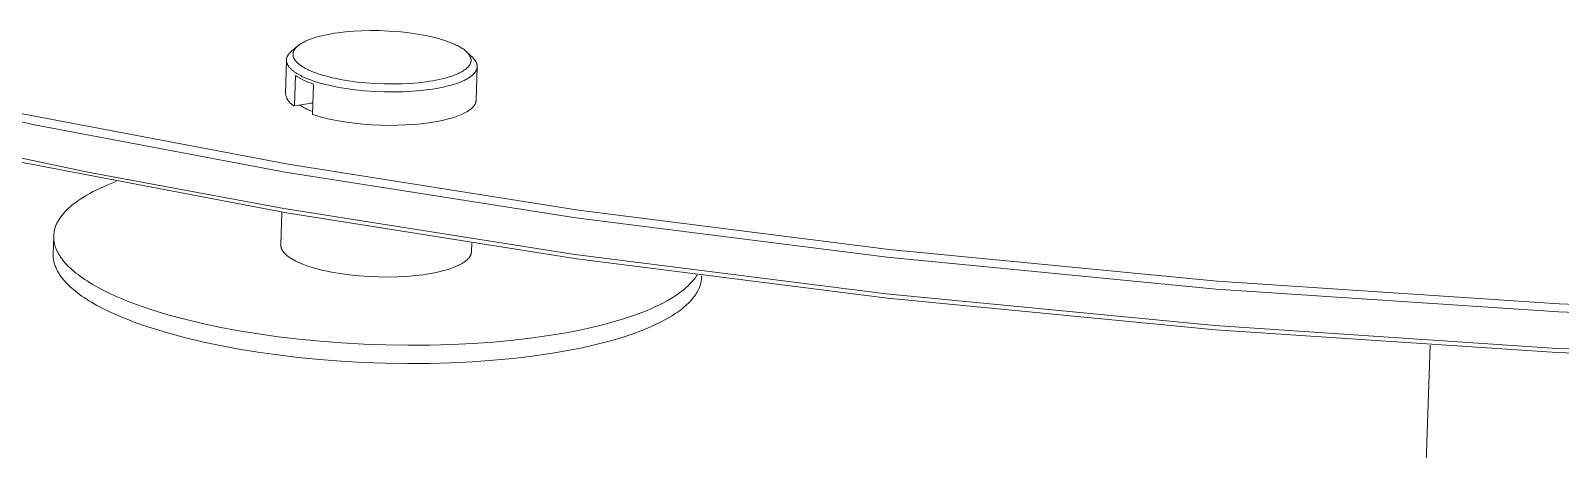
# Model space of a CAD drawing. Header units: millimetres. Extents: x 492 to 7139, y 278 to 5201.
# Drawn here: x 6085.6 to 6330.9, y 4685.2 to 4752.4 of the extents above; entities that cross this region are included whole.
import ezdxf

# ---------------------------------------------------------------- set-up
doc = ezdxf.new("R2010")
doc.units = ezdxf.units.MM
doc.layers.add('ZANO_R', color=7, linetype='Continuous', lineweight=0)

msp = doc.modelspace()

# ---------------------------------------------------------------- linework, layer by layer
at = {"layer": 'ZANO_R'}
for p, q in [((6130.88, 4751.16), (6131.33, 4751.3)), ((6131.33, 4751.3), (6131.8, 4751.43)), ((6131.8, 4751.43), (6132.28, 4751.56)), ((6132.28, 4751.56), (6132.77, 4751.67)), ((6132.77, 4751.67), (6133.28, 4751.77)), ((6133.28, 4751.77), (6133.79, 4751.87)), ((6133.79, 4751.87), (6134.32, 4751.96)), ((6134.32, 4751.96), (6134.88, 4752.04)), ((6134.88, 4752.04), (6136.06, 4752.18)), ((6136.06, 4752.18), (6137.33, 4752.29)), ((6137.33, 4752.29), (6138.68, 4752.36)), ((6138.68, 4752.36), (6140.09, 4752.39)), ((6140.09, 4752.39), (6141.53, 4752.37)), ((6141.53, 4752.37), (6143, 4752.31)), ((6143, 4752.31), (6144.46, 4752.21)), ((6144.46, 4752.21), (6145.9, 4752.06)), ((6145.9, 4752.06), (6147.29, 4751.87)), ((6147.29, 4751.87), (6147.95, 4751.77)), ((6147.95, 4751.77), (6148.6, 4751.65)), ((6148.6, 4751.65), (6149.23, 4751.52)), ((6149.23, 4751.52), (6149.83, 4751.39)), ((6149.83, 4751.39), (6150.41, 4751.25)), ((6150.41, 4751.25), (6150.96, 4751.1)), ((6127.13, 4748.81), (6127.08, 4748.74)), ((6127.2, 4748.87), (6127.13, 4748.81)), ((6127.26, 4748.94), (6127.2, 4748.87)), ((6127.33, 4749), (6127.26, 4748.94)), ((6127.41, 4749.06), (6127.33, 4749)), ((6127.41, 4749.06), (6128.32, 4749.84)), ((6127.66, 4748.78), (6127.67, 4748.81)), ((6127.66, 4748.75), (6127.66, 4748.78)), ((6127.67, 4748.81), (6127.68, 4748.83)), ((6127.68, 4748.86), (6127.69, 4748.89)), ((6127.68, 4748.83), (6127.68, 4748.86)), ((6127.69, 4748.89), (6127.7, 4748.92)), ((6127.7, 4748.94), (6127.71, 4748.97)), ((6127.7, 4748.92), (6127.7, 4748.94)), ((6127.71, 4748.97), (6127.72, 4749)), ((6127.72, 4749), (6127.73, 4749.02)), ((6127.73, 4749.02), (6127.74, 4749.05)), ((6127.74, 4749.05), (6127.75, 4749.08)), ((6127.75, 4749.08), (6127.76, 4749.11)), ((6127.76, 4749.11), (6127.78, 4749.13)), ((6127.78, 4749.13), (6127.79, 4749.16)), ((6127.79, 4749.16), (6127.8, 4749.19)), ((6127.8, 4749.19), (6127.82, 4749.21)), ((6127.82, 4749.21), (6127.83, 4749.24)), ((6127.83, 4749.24), (6127.85, 4749.27)), ((6127.85, 4749.27), (6127.88, 4749.32)), ((6127.88, 4749.32), (6127.91, 4749.37)), ((6127.91, 4749.37), (6127.95, 4749.43)), ((6127.95, 4749.43), (6127.99, 4749.48)), ((6127.99, 4749.48), (6128.03, 4749.53)), ((6128.03, 4749.53), (6128.07, 4749.58)), ((6128.07, 4749.58), (6128.12, 4749.64)), ((6128.12, 4749.64), (6128.17, 4749.69)), ((6128.17, 4749.69), (6128.22, 4749.74)), ((6128.22, 4749.74), (6128.27, 4749.79)), ((6128.27, 4749.79), (6128.32, 4749.84)), ((6128.32, 4749.84), (6128.38, 4749.89)), ((6128.38, 4749.89), (6128.44, 4749.94)), ((6128.44, 4749.94), (6128.5, 4749.99)), ((6128.5, 4749.99), (6128.56, 4750.04)), ((6128.56, 4750.04), (6128.63, 4750.09)), ((6128.63, 4750.09), (6128.7, 4750.14)), ((6128.7, 4750.14), (6128.84, 4750.23)), ((6128.84, 4750.23), (6128.99, 4750.33)), ((6128.99, 4750.33), (6129.15, 4750.42)), ((6129.15, 4750.42), (6129.31, 4750.51)), ((6129.31, 4750.51), (6129.49, 4750.6)), ((6129.49, 4750.6), (6129.67, 4750.68)), ((6129.67, 4750.68), (6129.85, 4750.77)), ((6129.85, 4750.77), (6130.05, 4750.85)), ((6130.05, 4750.85), (6130.25, 4750.93)), ((6130.25, 4750.93), (6130.45, 4751.01)), ((6130.45, 4751.01), (6130.88, 4751.16)), ((6150.96, 4751.1), (6151.48, 4750.95)), ((6151.48, 4750.95), (6151.97, 4750.8)), ((6151.97, 4750.8), (6152.43, 4750.64)), ((6152.43, 4750.64), (6152.87, 4750.48)), ((6152.87, 4750.48), (6153.27, 4750.31)), ((6153.27, 4750.31), (6153.65, 4750.15)), ((6153.65, 4750.15), (6153.82, 4750.06)), ((6153.82, 4750.06), (6154, 4749.98)), ((6154, 4749.98), (6154.17, 4749.89)), ((6154.17, 4749.89), (6154.33, 4749.8)), ((6154.33, 4749.8), (6154.49, 4749.71)), ((6154.49, 4749.71), (6154.64, 4749.62)), ((6154.64, 4749.62), (6154.79, 4749.52)), ((6154.79, 4749.52), (6154.93, 4749.43)), ((6154.93, 4749.43), (6155.07, 4749.33)), ((6155.07, 4749.33), (6155.2, 4749.23)), ((6155.2, 4749.23), (6155.32, 4749.13)), ((6155.32, 4749.13), (6155.38, 4749.08)), ((6155.38, 4749.08), (6155.43, 4749.03)), ((6155.43, 4749.03), (6155.49, 4748.98)), ((6155.49, 4748.98), (6155.54, 4748.93)), ((6155.54, 4748.93), (6156.46, 4748.04)), ((6155.54, 4748.93), (6155.59, 4748.88)), ((6155.59, 4748.88), (6155.64, 4748.83)), ((6155.64, 4748.83), (6155.69, 4748.77)), ((6126.44, 4742.31), (6126.6, 4747.62)), ((6126.61, 4747.79), (6126.6, 4747.76)), ((6126.6, 4747.76), (6126.6, 4747.73)), ((6126.6, 4747.73), (6126.6, 4747.69)), ((6126.6, 4747.69), (6126.6, 4747.66)), ((6126.6, 4747.66), (6126.6, 4747.62)), ((6126.6, 4747.62), (6126.6, 4747.59)), ((6126.6, 4747.59), (6126.6, 4747.55)), ((6126.6, 4747.55), (6126.6, 4747.52)), ((6126.6, 4747.52), (6126.6, 4747.48)), ((6126.6, 4747.48), (6126.61, 4747.45)), ((6126.62, 4747.86), (6126.61, 4747.83)), ((6126.61, 4747.83), (6126.61, 4747.79)), ((6126.61, 4747.45), (6126.61, 4747.41)), ((6126.61, 4747.41), (6126.62, 4747.38)), ((6126.63, 4747.9), (6126.62, 4747.86)), ((6126.62, 4747.38), (6126.63, 4747.35)), ((6126.64, 4747.97), (6126.63, 4747.93)), ((6126.63, 4747.93), (6126.63, 4747.9)), ((6126.63, 4747.35), (6126.63, 4747.31)), ((6126.63, 4747.31), (6126.64, 4747.28)), ((6126.65, 4748), (6126.64, 4747.97)), ((6126.64, 4747.28), (6126.65, 4747.24)), ((6126.66, 4748.04), (6126.65, 4748)), ((6126.65, 4747.24), (6126.66, 4747.21)), ((6126.67, 4748.07), (6126.66, 4748.04)), ((6126.66, 4747.21), (6126.67, 4747.17)), ((6126.68, 4748.1), (6126.67, 4748.07)), ((6126.67, 4747.17), (6126.68, 4747.14)), ((6126.7, 4748.14), (6126.68, 4748.1)), ((6126.68, 4747.14), (6126.69, 4747.11)), ((6126.69, 4747.11), (6126.71, 4747.07)), ((6126.71, 4748.17), (6126.7, 4748.14)), ((6126.72, 4748.21), (6126.71, 4748.17)), ((6126.71, 4747.07), (6126.72, 4747.04)), ((6126.74, 4748.24), (6126.72, 4748.21)), ((6126.72, 4747.04), (6126.74, 4747)), ((6126.76, 4748.27), (6126.74, 4748.24)), ((6126.74, 4747), (6126.75, 4746.97)), ((6126.75, 4746.97), (6126.77, 4746.93)), ((6126.77, 4748.31), (6126.76, 4748.27)), ((6126.79, 4748.34), (6126.77, 4748.31)), ((6126.77, 4746.93), (6126.79, 4746.9)), ((6126.81, 4748.38), (6126.79, 4748.34)), ((6126.79, 4746.9), (6126.8, 4746.87)), ((6126.8, 4746.87), (6126.82, 4746.83)), ((6126.83, 4748.41), (6126.81, 4748.38)), ((6126.82, 4746.83), (6126.84, 4746.8)), ((6126.85, 4748.44), (6126.83, 4748.41)), ((6126.84, 4746.8), (6126.86, 4746.76)), ((6126.87, 4748.48), (6126.85, 4748.44)), ((6126.86, 4746.76), (6126.91, 4746.7)), ((6126.89, 4748.51), (6126.87, 4748.48)), ((6126.92, 4748.54), (6126.89, 4748.51)), ((6126.91, 4746.7), (6126.95, 4746.63)), ((6126.94, 4748.58), (6126.92, 4748.54)), ((6126.97, 4748.61), (6126.94, 4748.58)), ((6126.95, 4746.63), (6127, 4746.56)), ((6127.02, 4748.68), (6126.97, 4748.61)), ((6127, 4746.56), (6127.06, 4746.5)), ((6127.08, 4748.74), (6127.02, 4748.68)), ((6127.06, 4746.5), (6127.11, 4746.43)), ((6127.11, 4746.43), (6127.17, 4746.37)), ((6127.17, 4746.37), (6127.23, 4746.3)), ((6127.65, 4748.7), (6127.66, 4748.73)), ((6127.65, 4748.67), (6127.65, 4748.7)), ((6127.65, 4748.64), (6127.65, 4748.67)), ((6127.65, 4748.62), (6127.65, 4748.64)), ((6127.65, 4748.59), (6127.65, 4748.62)), ((6127.65, 4748.56), (6127.65, 4748.59)), ((6127.65, 4748.53), (6127.65, 4748.56)), ((6127.65, 4748.51), (6127.65, 4748.53)), ((6127.65, 4748.48), (6127.65, 4748.51)), ((6127.65, 4748.45), (6127.65, 4748.48)), ((6127.65, 4748.42), (6127.65, 4748.45)), ((6127.66, 4748.4), (6127.65, 4748.42)), ((6127.66, 4748.73), (6127.66, 4748.75)), ((6127.66, 4748.37), (6127.66, 4748.4)), ((6127.67, 4748.34), (6127.66, 4748.37)), ((6127.67, 4748.31), (6127.67, 4748.34)), ((6127.68, 4748.29), (6127.67, 4748.31)), ((6127.68, 4748.26), (6127.68, 4748.29)), ((6127.69, 4748.23), (6127.68, 4748.26)), ((6127.7, 4748.21), (6127.69, 4748.23)), ((6127.7, 4748.18), (6127.7, 4748.21)), ((6127.71, 4748.15), (6127.7, 4748.18)), ((6127.72, 4748.12), (6127.71, 4748.15)), ((6127.73, 4748.1), (6127.72, 4748.12)), ((6127.74, 4748.07), (6127.73, 4748.1)), ((6127.75, 4748.04), (6127.74, 4748.07)), ((6127.76, 4748.02), (6127.75, 4748.04)), ((6127.79, 4747.96), (6127.76, 4748.02)), ((6127.81, 4747.91), (6127.79, 4747.96)), ((6127.84, 4747.85), (6127.81, 4747.91)), ((6127.87, 4747.8), (6127.84, 4747.85)), ((6127.91, 4747.75), (6127.87, 4747.8)), ((6127.94, 4747.69), (6127.91, 4747.75)), ((6127.98, 4747.64), (6127.94, 4747.69)), ((6128.02, 4747.59), (6127.98, 4747.64)), ((6128.06, 4747.53), (6128.02, 4747.59)), ((6128.1, 4747.48), (6128.06, 4747.53)), ((6128.15, 4747.43), (6128.1, 4747.48)), ((6128.19, 4747.38), (6128.15, 4747.43)), ((6128.24, 4747.33), (6128.19, 4747.38)), ((6128.29, 4747.27), (6128.24, 4747.33)), ((6128.35, 4747.22), (6128.29, 4747.27)), ((6128.4, 4747.17), (6128.35, 4747.22)), ((6128.46, 4747.12), (6128.4, 4747.17)), ((6128.52, 4747.07), (6128.46, 4747.12)), ((6128.64, 4746.97), (6128.52, 4747.07)), ((6128.77, 4746.87), (6128.64, 4746.97)), ((6128.9, 4746.78), (6128.77, 4746.87)), ((6129.04, 4746.68), (6128.9, 4746.78)), ((6129.19, 4746.59), (6129.04, 4746.68)), ((6129.34, 4746.49), (6129.19, 4746.59)), ((6129.5, 4746.4), (6129.34, 4746.49)), ((6129.67, 4746.31), (6129.5, 4746.4)), ((6155.52, 4746.36), (6155.47, 4746.31)), ((6155.58, 4746.41), (6155.52, 4746.36)), ((6155.63, 4746.47), (6155.58, 4746.41)), ((6155.68, 4746.52), (6155.63, 4746.47)), ((6155.73, 4746.57), (6155.68, 4746.52)), ((6155.69, 4748.77), (6155.73, 4748.72)), ((6155.73, 4748.72), (6155.78, 4748.67)), ((6155.77, 4746.62), (6155.73, 4746.57)), ((6155.82, 4746.67), (6155.77, 4746.62)), ((6155.78, 4748.67), (6155.82, 4748.62)), ((6155.82, 4748.62), (6155.86, 4748.56)), ((6155.86, 4746.72), (6155.82, 4746.67)), ((6155.86, 4748.56), (6155.9, 4748.51)), ((6155.9, 4746.78), (6155.86, 4746.72)), ((6155.9, 4748.51), (6155.93, 4748.46)), ((6155.93, 4746.83), (6155.9, 4746.78)), ((6155.93, 4748.46), (6155.96, 4748.4)), ((6155.97, 4746.88), (6155.93, 4746.83)), ((6155.96, 4748.4), (6155.99, 4748.35)), ((6156, 4746.94), (6155.97, 4746.88)), ((6155.99, 4748.35), (6156.02, 4748.3)), ((6156.01, 4746.96), (6156, 4746.94)), ((6156.03, 4746.99), (6156.01, 4746.96)), ((6156.02, 4748.3), (6156.05, 4748.24)), ((6156.04, 4747.02), (6156.03, 4746.99)), ((6156.06, 4747.04), (6156.04, 4747.02)), ((6156.05, 4748.24), (6156.07, 4748.19)), ((6156.07, 4747.07), (6156.06, 4747.04)), ((6156.07, 4748.19), (6156.09, 4748.16)), ((6156.08, 4747.1), (6156.07, 4747.07)), ((6156.09, 4747.12), (6156.08, 4747.1)), ((6156.09, 4748.16), (6156.1, 4748.13)), ((6156.1, 4747.15), (6156.09, 4747.12)), ((6156.1, 4748.13), (6156.11, 4748.11)), ((6156.11, 4747.18), (6156.1, 4747.15)), ((6156.11, 4748.11), (6156.12, 4748.08)), ((6156.12, 4747.21), (6156.11, 4747.18)), ((6156.12, 4748.08), (6156.13, 4748.05)), ((6156.13, 4747.23), (6156.12, 4747.21)), ((6156.13, 4748.05), (6156.13, 4748.03)), ((6156.13, 4748.03), (6156.14, 4748)), ((6156.14, 4747.26), (6156.13, 4747.23)), ((6156.14, 4748), (6156.15, 4747.97)), ((6156.15, 4747.29), (6156.14, 4747.26)), ((6156.15, 4747.97), (6156.16, 4747.94)), ((6156.16, 4747.34), (6156.15, 4747.31)), ((6156.15, 4747.31), (6156.15, 4747.29)), ((6156.16, 4747.94), (6156.16, 4747.92)), ((6156.16, 4747.92), (6156.17, 4747.89)), ((6156.17, 4747.37), (6156.16, 4747.34)), ((6156.17, 4747.89), (6156.17, 4747.86)), ((6156.17, 4747.86), (6156.18, 4747.83)), ((6156.18, 4747.42), (6156.17, 4747.4)), ((6156.17, 4747.4), (6156.17, 4747.37)), ((6156.18, 4747.83), (6156.18, 4747.81)), ((6156.18, 4747.81), (6156.19, 4747.78)), ((6156.19, 4747.48), (6156.18, 4747.45)), ((6156.18, 4747.45), (6156.18, 4747.42)), ((6156.19, 4747.78), (6156.19, 4747.75)), ((6156.19, 4747.75), (6156.19, 4747.72)), ((6156.19, 4747.72), (6156.19, 4747.7)), ((6156.19, 4747.7), (6156.19, 4747.67)), ((6156.19, 4747.67), (6156.19, 4747.64)), ((6156.19, 4747.64), (6156.19, 4747.62)), ((6156.19, 4747.62), (6156.19, 4747.59)), ((6156.19, 4747.59), (6156.19, 4747.56)), ((6156.19, 4747.56), (6156.19, 4747.53)), ((6156.19, 4747.53), (6156.19, 4747.51)), ((6156.19, 4747.51), (6156.19, 4747.48)), ((6156.55, 4747.95), (6156.46, 4748.04)), ((6156.59, 4747.9), (6156.55, 4747.95)), ((6156.63, 4747.86), (6156.59, 4747.9)), ((6156.67, 4747.81), (6156.63, 4747.86)), ((6156.71, 4747.77), (6156.67, 4747.81)), ((6156.75, 4747.72), (6156.71, 4747.77)), ((6156.78, 4747.68), (6156.75, 4747.72)), ((6156.82, 4747.63), (6156.78, 4747.68)), ((6156.85, 4747.59), (6156.82, 4747.63)), ((6156.88, 4747.54), (6156.85, 4747.59)), ((6156.91, 4747.5), (6156.88, 4747.54)), ((6156.94, 4747.45), (6156.91, 4747.5)), ((6156.96, 4747.4), (6156.94, 4747.45)), ((6156.99, 4747.36), (6156.96, 4747.4)), ((6157.01, 4747.31), (6156.99, 4747.36)), ((6157.04, 4747.27), (6157.01, 4747.31)), ((6157.18, 4746.52), (6157.02, 4741.23)), ((6157.06, 4747.22), (6157.04, 4747.27)), ((6157.08, 4747.17), (6157.06, 4747.22)), ((6157.09, 4747.13), (6157.08, 4747.17)), ((6157.11, 4747.08), (6157.09, 4747.13)), ((6157.12, 4747.03), (6157.11, 4747.08)), ((6157.14, 4746.99), (6157.12, 4747.03)), ((6157.15, 4746.94), (6157.14, 4746.99)), ((6157.14, 4746.28), (6157.15, 4746.33)), ((6157.16, 4746.89), (6157.15, 4746.94)), ((6157.15, 4746.33), (6157.16, 4746.38)), ((6157.17, 4746.85), (6157.16, 4746.89)), ((6157.16, 4746.38), (6157.17, 4746.42)), ((6157.17, 4746.8), (6157.17, 4746.85)), ((6157.18, 4746.75), (6157.17, 4746.8)), ((6157.17, 4746.42), (6157.18, 4746.47)), ((6157.18, 4746.71), (6157.18, 4746.75)), ((6157.18, 4746.66), (6157.18, 4746.71)), ((6157.18, 4746.61), (6157.18, 4746.66)), ((6157.18, 4746.56), (6157.18, 4746.61)), ((6157.18, 4746.52), (6157.18, 4746.56)), ((6157.18, 4746.47), (6157.18, 4746.52)), ((6046.76, 4746.04), (6086.18, 4737.28)), ((6127.23, 4746.3), (6127.3, 4746.23)), ((6127.3, 4746.23), (6127.36, 4746.17)), ((6127.36, 4746.17), (6127.43, 4746.11)), ((6127.43, 4746.11), (6127.51, 4746.04)), ((6127.51, 4746.04), (6127.58, 4745.98)), ((6127.58, 4745.98), (6127.66, 4745.92)), ((6127.66, 4745.92), (6127.74, 4745.85)), ((6127.74, 4745.85), (6127.82, 4745.79)), ((6127.82, 4745.79), (6127.91, 4745.73)), ((6127.88, 4740.28), (6128.03, 4745.15)), ((6127.91, 4745.73), (6128.08, 4745.61)), ((6128.03, 4745.15), (6128.37, 4744.94)), ((6128.08, 4745.61), (6128.27, 4745.49)), ((6128.27, 4745.49), (6128.46, 4745.37)), ((6128.37, 4744.94), (6128.72, 4744.75)), ((6128.46, 4745.37), (6128.67, 4745.26)), ((6128.67, 4745.26), (6128.88, 4745.15)), ((6128.72, 4744.75), (6129.07, 4744.56)), ((6128.88, 4745.15), (6129.09, 4745.04)), ((6129.07, 4744.56), (6129.43, 4744.38)), ((6129.09, 4745.04), (6129.32, 4744.93)), ((6129.32, 4744.93), (6129.72, 4744.76)), ((6129.43, 4744.38), (6129.8, 4744.22)), ((6129.83, 4746.22), (6129.67, 4746.31)), ((6129.72, 4744.76), (6130.15, 4744.58)), ((6129.8, 4744.22), (6130.17, 4744.07)), ((6130.01, 4746.14), (6129.83, 4746.22)), ((6130.18, 4746.05), (6130.01, 4746.14)), ((6130.15, 4744.58), (6130.61, 4744.41)), ((6130.17, 4744.07), (6130.55, 4743.93)), ((6130.56, 4745.89), (6130.18, 4746.05)), ((6130.55, 4743.93), (6130.93, 4743.8)), ((6130.96, 4745.72), (6130.56, 4745.89)), ((6130.61, 4744.41), (6131.11, 4744.23)), ((6131.4, 4745.56), (6130.96, 4745.72)), ((6131.11, 4744.23), (6131.64, 4744.07)), ((6131.86, 4745.4), (6131.4, 4745.56)), ((6131.64, 4744.07), (6132.2, 4743.91)), ((6132.35, 4745.25), (6131.86, 4745.4)), ((6132.2, 4743.91), (6132.79, 4743.75)), ((6132.87, 4745.1), (6132.35, 4745.25)), ((6133.43, 4744.95), (6132.87, 4745.1)), ((6134, 4744.81), (6133.43, 4744.95)), ((6134.6, 4744.68), (6134, 4744.81)), ((6135.23, 4744.55), (6134.6, 4744.68)), ((6135.88, 4744.43), (6135.23, 4744.55)), ((6136.55, 4744.32), (6135.88, 4744.43)), ((6137.94, 4744.13), (6136.55, 4744.32)), ((6139.37, 4743.99), (6137.94, 4744.13)), ((6140.84, 4743.88), (6139.37, 4743.99)), ((6142.31, 4743.82), (6140.84, 4743.88)), ((6146.51, 4743.91), (6145.17, 4743.84)), ((6147.79, 4744.02), (6146.51, 4743.91)), ((6148.97, 4744.16), (6147.79, 4744.02)), ((6149.53, 4744.24), (6148.97, 4744.16)), ((6150.06, 4744.33), (6149.53, 4744.24)), ((6150.57, 4744.43), (6150.06, 4744.33)), ((6151.08, 4744.53), (6150.57, 4744.43)), ((6151.58, 4744.64), (6151.08, 4744.53)), ((6152.06, 4744.77), (6151.58, 4744.64)), ((6152.52, 4744.9), (6152.06, 4744.77)), ((6152.97, 4745.04), (6152.52, 4744.9)), ((6153.4, 4745.19), (6152.97, 4745.04)), ((6153.61, 4745.27), (6153.4, 4745.19)), ((6153.54, 4743.78), (6153.92, 4743.91)), ((6153.81, 4745.35), (6153.61, 4745.27)), ((6154, 4745.43), (6153.81, 4745.35)), ((6153.92, 4743.91), (6154.28, 4744.04)), ((6154.18, 4745.52), (6154, 4745.43)), ((6154.36, 4745.6), (6154.18, 4745.52)), ((6154.28, 4744.04), (6154.62, 4744.18)), ((6154.54, 4745.69), (6154.36, 4745.6)), ((6154.7, 4745.78), (6154.54, 4745.69)), ((6154.62, 4744.18), (6154.95, 4744.32)), ((6154.86, 4745.88), (6154.7, 4745.78)), ((6155.01, 4745.97), (6154.86, 4745.88)), ((6154.95, 4744.32), (6155.11, 4744.39)), ((6155.15, 4746.07), (6155.01, 4745.97)), ((6155.11, 4744.39), (6155.26, 4744.47)), ((6155.22, 4746.11), (6155.15, 4746.07)), ((6155.28, 4746.16), (6155.22, 4746.11)), ((6155.26, 4744.47), (6155.41, 4744.55)), ((6155.35, 4746.21), (6155.28, 4746.16)), ((6155.41, 4746.26), (6155.35, 4746.21)), ((6155.47, 4746.31), (6155.41, 4746.26)), ((6155.41, 4744.55), (6155.55, 4744.62)), ((6155.55, 4744.62), (6155.69, 4744.7)), ((6155.69, 4744.7), (6155.82, 4744.78)), ((6155.82, 4744.78), (6155.94, 4744.86)), ((6155.94, 4744.86), (6156.06, 4744.95)), ((6156.06, 4744.95), (6156.18, 4745.03)), ((6156.18, 4745.03), (6156.29, 4745.11)), ((6156.29, 4745.11), (6156.39, 4745.2)), ((6156.39, 4745.2), (6156.44, 4745.24)), ((6156.44, 4745.24), (6156.49, 4745.29)), ((6156.49, 4745.29), (6156.53, 4745.33)), ((6156.53, 4745.33), (6156.58, 4745.37)), ((6156.58, 4745.37), (6156.62, 4745.42)), ((6156.62, 4745.42), (6156.66, 4745.46)), ((6156.66, 4745.46), (6156.7, 4745.51)), ((6156.7, 4745.51), (6156.74, 4745.55)), ((6156.74, 4745.55), (6156.78, 4745.6)), ((6156.78, 4745.6), (6156.82, 4745.64)), ((6156.82, 4745.64), (6156.85, 4745.69)), ((6156.85, 4745.69), (6156.88, 4745.73)), ((6156.88, 4745.73), (6156.91, 4745.78)), ((6156.91, 4745.78), (6156.94, 4745.82)), ((6156.94, 4745.82), (6156.97, 4745.87)), ((6156.97, 4745.87), (6156.99, 4745.91)), ((6156.99, 4745.91), (6157.02, 4745.96)), ((6157.02, 4745.96), (6157.04, 4746.01)), ((6157.04, 4746.01), (6157.06, 4746.05)), ((6157.06, 4746.05), (6157.08, 4746.1)), ((6157.08, 4746.1), (6157.1, 4746.14)), ((6157.1, 4746.14), (6157.11, 4746.19)), ((6157.11, 4746.19), (6157.13, 4746.24)), ((6157.13, 4746.24), (6157.14, 4746.28)), ((6126.44, 4742.31), (6126.45, 4742.22)), ((6126.45, 4742.22), (6126.46, 4742.13)), ((6126.46, 4742.13), (6126.48, 4742.04)), ((6126.48, 4742.04), (6126.5, 4741.96)), ((6126.5, 4741.96), (6126.53, 4741.87)), ((6126.53, 4741.87), (6126.56, 4741.79)), ((6126.56, 4741.79), (6126.59, 4741.7)), ((6126.59, 4741.7), (6126.62, 4741.62)), ((6126.62, 4741.62), (6126.65, 4741.54)), ((6126.65, 4741.54), (6126.69, 4741.46)), ((6126.69, 4741.46), (6126.73, 4741.38)), ((6130.93, 4743.8), (6130.78, 4738.93)), ((6132.79, 4743.75), (6133.41, 4743.6)), ((6133.41, 4743.6), (6134.05, 4743.46)), ((6134.05, 4743.46), (6134.72, 4743.32)), ((6134.72, 4743.32), (6135.42, 4743.2)), ((6135.42, 4743.2), (6136.13, 4743.08)), ((6136.13, 4743.08), (6137.62, 4742.88)), ((6137.62, 4742.88), (6139.16, 4742.72)), ((6139.16, 4742.72), (6140.73, 4742.61)), ((6140.73, 4742.61), (6142.31, 4742.54)), ((6143.76, 4743.81), (6142.31, 4743.82)), ((6142.31, 4742.54), (6143.86, 4742.53)), ((6145.17, 4743.84), (6143.76, 4743.81)), ((6143.86, 4742.53), (6145.37, 4742.56)), ((6145.37, 4742.56), (6146.81, 4742.64)), ((6146.81, 4742.64), (6148.18, 4742.75)), ((6148.18, 4742.75), (6149.44, 4742.91)), ((6149.44, 4742.91), (6150.04, 4742.99)), ((6150.04, 4742.99), (6150.61, 4743.09)), ((6150.61, 4743.09), (6151.49, 4743.25)), ((6151.49, 4743.25), (6151.92, 4743.35)), ((6151.92, 4743.35), (6152.34, 4743.45)), ((6152.34, 4743.45), (6152.75, 4743.55)), ((6152.75, 4743.55), (6153.15, 4743.67)), ((6153.15, 4743.67), (6153.54, 4743.78)), ((6126.85, 4730.92), (6082.32, 4739.41)), ((6126.73, 4741.38), (6126.78, 4741.3)), ((6126.78, 4741.3), (6126.83, 4741.22)), ((6126.83, 4741.22), (6126.87, 4741.15)), ((6126.87, 4741.15), (6126.93, 4741.08)), ((6126.93, 4741.08), (6126.98, 4741)), ((6126.98, 4741), (6127.04, 4740.93)), ((6127.04, 4740.93), (6127.1, 4740.87)), ((6127.1, 4740.87), (6127.16, 4740.8)), ((6127.16, 4740.8), (6127.22, 4740.74)), ((6127.22, 4740.74), (6127.29, 4740.68)), ((6127.29, 4740.68), (6127.35, 4740.62)), ((6127.35, 4740.62), (6127.42, 4740.56)), ((6127.42, 4740.56), (6127.5, 4740.51)), ((6127.5, 4740.51), (6127.57, 4740.46)), ((6127.57, 4740.46), (6127.64, 4740.41)), ((6127.64, 4740.41), (6127.72, 4740.36)), ((6127.72, 4740.36), (6127.8, 4740.32)), ((6127.8, 4740.32), (6127.88, 4740.28)), ((6130.25, 4740.7), (6127.88, 4740.28)), ((6129.01, 4740.25), (6128.73, 4740.43)), ((6129.29, 4740.08), (6129.01, 4740.25)), ((6129.58, 4739.92), (6129.29, 4740.08)), ((6129.88, 4739.77), (6129.58, 4739.92)), ((6130.18, 4739.63), (6129.88, 4739.77)), ((6130.49, 4739.5), (6130.18, 4739.63)), ((6130.45, 4740.73), (6130.25, 4740.7)), ((6130.64, 4740.75), (6130.45, 4740.73)), ((6130.79, 4739.38), (6130.49, 4739.5)), ((6130.84, 4740.77), (6130.64, 4740.75)), ((6154.64, 4738.9), (6154.88, 4739.01)), ((6154.88, 4739.01), (6155.11, 4739.12)), ((6155.11, 4739.12), (6155.33, 4739.24)), ((6155.33, 4739.24), (6155.43, 4739.29)), ((6155.43, 4739.29), (6155.54, 4739.35)), ((6155.54, 4739.35), (6155.64, 4739.41)), ((6155.64, 4739.41), (6155.73, 4739.48)), ((6155.73, 4739.48), (6155.82, 4739.54)), ((6155.82, 4739.54), (6155.91, 4739.6)), ((6155.91, 4739.6), (6156, 4739.66)), ((6156, 4739.66), (6156.08, 4739.73)), ((6156.08, 4739.73), (6156.16, 4739.79)), ((6156.16, 4739.79), (6156.24, 4739.85)), ((6156.24, 4739.85), (6156.31, 4739.92)), ((6156.31, 4739.92), (6156.38, 4739.99)), ((6156.38, 4739.99), (6156.45, 4740.05)), ((6156.45, 4740.05), (6156.51, 4740.12)), ((6156.51, 4740.12), (6156.57, 4740.19)), ((6156.57, 4740.19), (6156.63, 4740.25)), ((6156.63, 4740.25), (6156.65, 4740.29)), ((6156.65, 4740.29), (6156.68, 4740.32)), ((6156.68, 4740.32), (6156.7, 4740.35)), ((6156.7, 4740.35), (6156.73, 4740.39)), ((6156.73, 4740.39), (6156.75, 4740.42)), ((6156.75, 4740.42), (6156.77, 4740.46)), ((6156.77, 4740.46), (6156.79, 4740.49)), ((6156.79, 4740.49), (6156.81, 4740.53)), ((6156.81, 4740.53), (6156.83, 4740.56)), ((6156.83, 4740.56), (6156.85, 4740.6)), ((6156.85, 4740.6), (6156.87, 4740.63)), ((6156.87, 4740.63), (6156.88, 4740.67)), ((6156.88, 4740.67), (6156.9, 4740.7)), ((6156.9, 4740.7), (6156.91, 4740.73)), ((6156.91, 4740.73), (6156.93, 4740.77)), ((6156.93, 4740.77), (6156.94, 4740.8)), ((6156.94, 4740.8), (6156.95, 4740.84)), ((6156.95, 4740.84), (6156.96, 4740.88)), ((6156.96, 4740.88), (6156.97, 4740.91)), ((6156.97, 4740.91), (6156.98, 4740.95)), ((6156.98, 4740.95), (6156.99, 4740.98)), ((6156.99, 4741.02), (6157, 4741.05)), ((6156.99, 4740.98), (6156.99, 4741.02)), ((6157, 4741.05), (6157.01, 4741.09)), ((6157.01, 4741.16), (6157.02, 4741.19)), ((6157.01, 4741.12), (6157.01, 4741.16)), ((6157.01, 4741.09), (6157.01, 4741.12)), ((6157.02, 4741.19), (6157.02, 4741.23)), ((6086.18, 4737.28), (6126.38, 4729.68)), ((6130.78, 4738.93), (6131.22, 4738.79)), ((6131.22, 4738.79), (6131.69, 4738.65)), ((6131.69, 4738.65), (6132.18, 4738.51)), ((6132.18, 4738.51), (6132.7, 4738.37)), ((6132.7, 4738.37), (6133.23, 4738.24)), ((6133.23, 4738.24), (6133.79, 4738.12)), ((6133.79, 4738.12), (6134.97, 4737.89)), ((6134.97, 4737.89), (6136.22, 4737.68)), ((6136.22, 4737.68), (6137.53, 4737.51)), ((6137.53, 4737.51), (6138.88, 4737.37)), ((6138.88, 4737.37), (6140.27, 4737.26)), ((6140.27, 4737.26), (6141.67, 4737.2)), ((6141.67, 4737.2), (6143.06, 4737.17)), ((6143.06, 4737.17), (6144.43, 4737.18)), ((6144.43, 4737.18), (6145.76, 4737.23)), ((6145.76, 4737.23), (6147.04, 4737.31)), ((6147.04, 4737.31), (6148.25, 4737.42)), ((6148.25, 4737.42), (6149.39, 4737.56)), ((6149.39, 4737.56), (6150.45, 4737.73)), ((6150.45, 4737.73), (6151.11, 4737.85)), ((6151.11, 4737.85), (6151.76, 4737.99)), ((6151.76, 4737.99), (6152.39, 4738.14)), ((6152.39, 4738.14), (6153, 4738.31)), ((6153, 4738.31), (6153.29, 4738.4)), ((6153.29, 4738.4), (6153.58, 4738.49)), ((6153.58, 4738.49), (6153.86, 4738.59)), ((6153.86, 4738.59), (6154.13, 4738.69)), ((6154.13, 4738.69), (6154.39, 4738.79)), ((6154.39, 4738.79), (6154.64, 4738.9)), ((6094.77, 4729.67), (6063.75, 4736.21)), ((6080.92, 4731.87), (6126.61, 4723.12)), ((6126.2, 4723.83), (6094.77, 4729.67)), ((6126.38, 4729.68), (6173.02, 4722.31)), ((6173.4, 4723.57), (6126.85, 4730.92)), ((6095.62, 4726.54), (6096.18, 4726.82)), ((6096.18, 4726.82), (6096.76, 4727.1)), ((6096.76, 4727.1), (6097.36, 4727.37)), ((6097.36, 4727.37), (6097.98, 4727.64)), ((6097.98, 4727.64), (6099.28, 4728.16)), ((6091.97, 4724.14), (6092.15, 4724.3)), ((6092.15, 4724.3), (6092.34, 4724.45)), ((6092.34, 4724.45), (6092.74, 4724.76)), ((6092.74, 4724.76), (6093.16, 4725.07)), ((6093.16, 4725.07), (6093.61, 4725.37)), ((6093.61, 4725.37), (6094.08, 4725.67)), ((6094.08, 4725.67), (6094.57, 4725.96)), ((6094.57, 4725.96), (6095.08, 4726.25)), ((6095.08, 4726.25), (6095.62, 4726.54)), ((6089.94, 4721.74), (6090.04, 4721.91)), ((6090.04, 4721.91), (6090.14, 4722.07)), ((6090.14, 4722.07), (6090.24, 4722.23)), ((6090.24, 4722.23), (6090.35, 4722.39)), ((6090.35, 4722.39), (6090.47, 4722.55)), ((6090.47, 4722.55), (6090.59, 4722.71)), ((6090.59, 4722.71), (6090.72, 4722.88)), ((6090.72, 4722.88), (6090.85, 4723.04)), ((6090.85, 4723.04), (6090.99, 4723.2)), ((6090.99, 4723.2), (6091.14, 4723.35)), ((6091.14, 4723.35), (6091.3, 4723.51)), ((6091.3, 4723.51), (6091.45, 4723.67)), ((6091.45, 4723.67), (6091.62, 4723.83)), ((6091.62, 4723.83), (6091.79, 4723.99)), ((6091.79, 4723.99), (6091.97, 4724.14)), ((6125.7, 4717.98), (6125.86, 4723.25)), ((6172.83, 4716.46), (6126.2, 4723.83)), ((6126.61, 4723.12), (6173.15, 4715.76)), ((6173.02, 4722.31), (6222.93, 4715.99)), ((6223.22, 4717.25), (6173.4, 4723.57)), ((6089.28, 4719.46), (6089.29, 4719.62)), ((6089.28, 4719.29), (6089.28, 4719.46)), ((6089.29, 4719.62), (6089.31, 4719.78)), ((6089.31, 4719.78), (6089.33, 4719.95)), ((6089.33, 4719.95), (6089.35, 4720.11)), ((6089.35, 4720.11), (6089.39, 4720.27)), ((6089.39, 4720.27), (6089.42, 4720.44)), ((6089.42, 4720.44), (6089.47, 4720.6)), ((6089.47, 4720.6), (6089.52, 4720.76)), ((6089.52, 4720.76), (6089.57, 4720.93)), ((6089.57, 4720.93), (6089.64, 4721.09)), ((6089.64, 4721.09), (6089.7, 4721.25)), ((6089.7, 4721.25), (6089.78, 4721.42)), ((6089.78, 4721.42), (6089.86, 4721.58)), ((6089.86, 4721.58), (6089.94, 4721.74)), ((6089.19, 4716.49), (6089.28, 4719.33)), ((6089.28, 4719.13), (6089.28, 4719.29)), ((6089.29, 4718.97), (6089.28, 4719.13)), ((6089.3, 4718.81), (6089.29, 4718.97)), ((6089.32, 4718.65), (6089.3, 4718.81)), ((6089.34, 4718.48), (6089.32, 4718.65)), ((6089.37, 4718.32), (6089.34, 4718.48)), ((6089.4, 4718.2), (6089.37, 4718.32)), ((6089.43, 4718.07), (6089.4, 4718.2)), ((6089.46, 4717.95), (6089.43, 4718.07)), ((6089.5, 4717.82), (6089.46, 4717.95)), ((6089.54, 4717.7), (6089.5, 4717.82)), ((6089.58, 4717.57), (6089.54, 4717.7)), ((6089.63, 4717.44), (6089.58, 4717.57)), ((6089.68, 4717.32), (6089.63, 4717.44)), ((6089.74, 4717.19), (6089.68, 4717.32)), ((6089.79, 4717.06), (6089.74, 4717.19)), ((6089.85, 4716.94), (6089.79, 4717.06)), ((6089.92, 4716.81), (6089.85, 4716.94)), ((6125.7, 4717.98), (6125.7, 4717.93)), ((6125.7, 4717.93), (6125.7, 4717.88)), ((6125.7, 4717.88), (6125.7, 4717.84)), ((6125.7, 4717.84), (6125.71, 4717.79)), ((6125.71, 4717.79), (6125.71, 4717.74)), ((6125.71, 4717.74), (6125.72, 4717.7)), ((6125.72, 4717.7), (6125.73, 4717.65)), ((6125.73, 4717.65), (6125.74, 4717.6)), ((6125.74, 4717.6), (6125.75, 4717.56)), ((6125.75, 4717.56), (6125.76, 4717.51)), ((6125.76, 4717.51), (6125.78, 4717.46)), ((6125.78, 4717.46), (6125.8, 4717.42)), ((6125.8, 4717.42), (6125.81, 4717.37)), ((6125.81, 4717.37), (6125.83, 4717.32)), ((6125.83, 4717.32), (6125.85, 4717.28)), ((6125.85, 4717.28), (6125.88, 4717.23)), ((6125.88, 4717.23), (6125.9, 4717.19)), ((6125.9, 4717.19), (6125.93, 4717.14)), ((6125.93, 4717.14), (6125.95, 4717.09)), ((6125.95, 4717.09), (6125.98, 4717.05)), ((6125.98, 4717.05), (6126.01, 4717)), ((6126.01, 4717), (6126.04, 4716.96)), ((6126.04, 4716.96), (6126.07, 4716.91)), ((6126.07, 4716.91), (6126.11, 4716.87)), ((6156.26, 4716.86), (6156.27, 4716.9)), ((6156.31, 4718.25), (6156.27, 4716.9)), ((6275.84, 4712.17), (6223.22, 4717.25)), ((6089.19, 4716.35), (6089.19, 4716.49)), ((6089.19, 4716.22), (6089.19, 4716.35)), ((6089.2, 4716.08), (6089.19, 4716.22)), ((6089.21, 4715.95), (6089.2, 4716.08)), ((6089.22, 4715.81), (6089.21, 4715.95)), ((6089.24, 4715.67), (6089.22, 4715.81)), ((6089.26, 4715.54), (6089.24, 4715.67)), ((6089.29, 4715.4), (6089.26, 4715.54)), ((6089.31, 4715.28), (6089.29, 4715.4)), ((6089.34, 4715.15), (6089.31, 4715.28)), ((6089.38, 4715.03), (6089.34, 4715.15)), ((6089.41, 4714.9), (6089.38, 4715.03)), ((6089.45, 4714.78), (6089.41, 4714.9)), ((6089.5, 4714.65), (6089.45, 4714.78)), ((6089.54, 4714.52), (6089.5, 4714.65)), ((6089.6, 4714.4), (6089.54, 4714.52)), ((6089.99, 4716.68), (6089.92, 4716.81)), ((6090.06, 4716.55), (6089.99, 4716.68)), ((6090.13, 4716.42), (6090.06, 4716.55)), ((6090.21, 4716.3), (6090.13, 4716.42)), ((6090.29, 4716.17), (6090.21, 4716.3)), ((6090.38, 4716.04), (6090.29, 4716.17)), ((6090.47, 4715.91), (6090.38, 4716.04)), ((6090.56, 4715.78), (6090.47, 4715.91)), ((6090.76, 4715.52), (6090.56, 4715.78)), ((6090.97, 4715.27), (6090.76, 4715.52)), ((6091.19, 4715.01), (6090.97, 4715.27)), ((6091.43, 4714.75), (6091.19, 4715.01)), ((6091.69, 4714.49), (6091.43, 4714.75)), ((6091.96, 4714.24), (6091.69, 4714.49)), ((6126.11, 4716.87), (6126.14, 4716.82)), ((6126.14, 4716.82), (6126.18, 4716.78)), ((6126.18, 4716.78), (6126.22, 4716.73)), ((6126.22, 4716.73), (6126.26, 4716.69)), ((6126.26, 4716.69), (6126.3, 4716.64)), ((6126.3, 4716.64), (6126.34, 4716.6)), ((6126.34, 4716.6), (6126.43, 4716.51)), ((6126.43, 4716.51), (6126.52, 4716.43)), ((6126.52, 4716.43), (6126.62, 4716.34)), ((6126.62, 4716.34), (6126.72, 4716.25)), ((6126.72, 4716.25), (6126.83, 4716.17)), ((6126.83, 4716.17), (6126.94, 4716.09)), ((6126.94, 4716.09), (6127.05, 4716)), ((6127.05, 4716), (6127.17, 4715.92)), ((6127.17, 4715.92), (6127.3, 4715.84)), ((6127.3, 4715.84), (6127.42, 4715.76)), ((6127.42, 4715.76), (6127.56, 4715.68)), ((6127.56, 4715.68), (6127.83, 4715.53)), ((6127.83, 4715.53), (6128.12, 4715.38)), ((6128.12, 4715.38), (6128.42, 4715.23)), ((6128.42, 4715.23), (6128.82, 4715.06)), ((6128.82, 4715.06), (6129.25, 4714.88)), ((6129.25, 4714.88), (6129.71, 4714.7)), ((6129.71, 4714.7), (6130.21, 4714.53)), ((6130.21, 4714.53), (6130.74, 4714.37)), ((6153.38, 4714.35), (6153.64, 4714.45)), ((6153.64, 4714.45), (6153.89, 4714.56)), ((6153.89, 4714.56), (6154.13, 4714.67)), ((6154.13, 4714.67), (6154.36, 4714.78)), ((6154.36, 4714.78), (6154.58, 4714.9)), ((6154.58, 4714.9), (6154.68, 4714.96)), ((6154.68, 4714.96), (6154.78, 4715.02)), ((6154.78, 4715.02), (6154.88, 4715.08)), ((6154.88, 4715.08), (6154.98, 4715.14)), ((6154.98, 4715.14), (6155.07, 4715.2)), ((6155.07, 4715.2), (6155.16, 4715.27)), ((6155.16, 4715.27), (6155.25, 4715.33)), ((6155.25, 4715.33), (6155.33, 4715.39)), ((6155.33, 4715.39), (6155.41, 4715.46)), ((6155.41, 4715.46), (6155.49, 4715.52)), ((6155.49, 4715.52), (6155.56, 4715.59)), ((6155.56, 4715.59), (6155.63, 4715.65)), ((6155.63, 4715.65), (6155.7, 4715.72)), ((6155.7, 4715.72), (6155.76, 4715.79)), ((6155.76, 4715.79), (6155.82, 4715.85)), ((6155.82, 4715.85), (6155.87, 4715.92)), ((6155.87, 4715.92), (6155.9, 4715.96)), ((6155.9, 4715.96), (6155.93, 4715.99)), ((6155.93, 4715.99), (6155.95, 4716.02)), ((6155.95, 4716.02), (6155.97, 4716.06)), ((6155.97, 4716.06), (6156, 4716.09)), ((6156, 4716.09), (6156.02, 4716.13)), ((6156.02, 4716.13), (6156.04, 4716.16)), ((6156.04, 4716.16), (6156.06, 4716.2)), ((6156.06, 4716.2), (6156.08, 4716.23)), ((6156.08, 4716.23), (6156.1, 4716.27)), ((6156.1, 4716.27), (6156.11, 4716.3)), ((6156.11, 4716.3), (6156.13, 4716.34)), ((6156.13, 4716.34), (6156.15, 4716.37)), ((6156.15, 4716.37), (6156.16, 4716.41)), ((6156.16, 4716.41), (6156.17, 4716.44)), ((6156.17, 4716.44), (6156.19, 4716.48)), ((6156.19, 4716.48), (6156.2, 4716.51)), ((6156.2, 4716.51), (6156.21, 4716.55)), ((6156.21, 4716.55), (6156.22, 4716.58)), ((6156.22, 4716.58), (6156.23, 4716.62)), ((6156.23, 4716.62), (6156.24, 4716.65)), ((6156.24, 4716.69), (6156.25, 4716.72)), ((6156.24, 4716.65), (6156.24, 4716.69)), ((6156.25, 4716.76), (6156.26, 4716.79)), ((6156.25, 4716.72), (6156.25, 4716.76)), ((6156.26, 4716.83), (6156.26, 4716.86)), ((6156.26, 4716.79), (6156.26, 4716.83)), ((6222.74, 4710.13), (6172.83, 4716.46)), ((6173.15, 4715.76), (6222.96, 4709.44)), ((6222.93, 4715.99), (6275.65, 4710.9)), ((6089.65, 4714.27), (6089.6, 4714.4)), ((6089.71, 4714.14), (6089.65, 4714.27)), ((6089.77, 4714.02), (6089.71, 4714.14)), ((6089.83, 4713.89), (6089.77, 4714.02)), ((6089.9, 4713.76), (6089.83, 4713.89)), ((6089.97, 4713.63), (6089.9, 4713.76)), ((6090.05, 4713.5), (6089.97, 4713.63)), ((6090.13, 4713.38), (6090.05, 4713.5)), ((6090.21, 4713.25), (6090.13, 4713.38)), ((6090.29, 4713.12), (6090.21, 4713.25)), ((6090.38, 4712.99), (6090.29, 4713.12)), ((6090.48, 4712.86), (6090.38, 4712.99)), ((6090.67, 4712.6), (6090.48, 4712.86)), ((6090.88, 4712.35), (6090.67, 4712.6)), ((6091.11, 4712.09), (6090.88, 4712.35)), ((6091.35, 4711.83), (6091.11, 4712.09)), ((6092.24, 4713.98), (6091.96, 4714.24)), ((6092.54, 4713.72), (6092.24, 4713.98)), ((6092.85, 4713.46), (6092.54, 4713.72)), ((6093.18, 4713.21), (6092.85, 4713.46)), ((6093.52, 4712.95), (6093.18, 4713.21)), ((6093.88, 4712.7), (6093.52, 4712.95)), ((6094.25, 4712.45), (6093.88, 4712.7)), ((6094.63, 4712.2), (6094.25, 4712.45)), ((6095.03, 4711.95), (6094.63, 4712.2)), ((6130.74, 4714.37), (6131.3, 4714.2)), ((6131.3, 4714.2), (6131.89, 4714.05)), ((6131.89, 4714.05), (6132.5, 4713.9)), ((6132.5, 4713.9), (6133.15, 4713.75)), ((6133.15, 4713.75), (6133.82, 4713.62)), ((6133.82, 4713.62), (6134.51, 4713.49)), ((6134.51, 4713.49), (6135.23, 4713.37)), ((6135.23, 4713.37), (6136.72, 4713.17)), ((6136.72, 4713.17), (6138.26, 4713.01)), ((6138.26, 4713.01), (6139.82, 4712.9)), ((6139.82, 4712.9), (6141.4, 4712.84)), ((6141.4, 4712.84), (6142.95, 4712.82)), ((6142.95, 4712.82), (6144.46, 4712.86)), ((6144.46, 4712.86), (6145.9, 4712.93)), ((6145.9, 4712.93), (6147.26, 4713.05)), ((6147.26, 4713.05), (6148.53, 4713.2)), ((6148.53, 4713.2), (6149.13, 4713.29)), ((6149.13, 4713.29), (6149.7, 4713.38)), ((6149.7, 4713.38), (6150.36, 4713.51)), ((6150.36, 4713.51), (6151.01, 4713.65)), ((6151.01, 4713.65), (6151.64, 4713.8)), ((6151.64, 4713.8), (6152.25, 4713.97)), ((6152.25, 4713.97), (6152.54, 4714.06)), ((6152.54, 4714.06), (6152.83, 4714.15)), ((6152.83, 4714.15), (6153.11, 4714.25)), ((6153.11, 4714.25), (6153.38, 4714.35)), ((6191.62, 4712.06), (6191.46, 4711.88)), ((6191.78, 4712.24), (6191.62, 4712.06)), ((6191.92, 4712.42), (6191.78, 4712.24)), ((6192.06, 4712.59), (6191.92, 4712.42)), ((6192.19, 4712.77), (6192.06, 4712.59)), ((6192.31, 4712.95), (6192.19, 4712.77)), ((6192.43, 4713.13), (6192.31, 4712.95)), ((6193.05, 4711.94), (6193.08, 4712.05)), ((6193.08, 4712.05), (6193.1, 4712.16)), ((6193.1, 4712.16), (6193.11, 4712.27)), ((6193.11, 4712.27), (6193.13, 4712.38)), ((6193.13, 4712.38), (6193.14, 4712.49)), ((6193.14, 4712.49), (6193.15, 4712.61)), ((6193.15, 4712.61), (6193.16, 4712.72)), ((6193.16, 4712.72), (6193.17, 4712.83)), ((6193.17, 4713.04), (6193.17, 4712.83)), ((6193.17, 4712.89), (6193.17, 4713.04)), ((6330.64, 4708.52), (6275.84, 4712.17)), ((6091.6, 4711.57), (6091.35, 4711.83)), ((6091.87, 4711.31), (6091.6, 4711.57)), ((6092.16, 4711.06), (6091.87, 4711.31)), ((6092.45, 4710.8), (6092.16, 4711.06)), ((6092.77, 4710.54), (6092.45, 4710.8)), ((6093.09, 4710.29), (6092.77, 4710.54)), ((6093.44, 4710.03), (6093.09, 4710.29)), ((6093.79, 4709.78), (6093.44, 4710.03)), ((6094.16, 4709.53), (6093.79, 4709.78)), ((6095.44, 4711.7), (6095.03, 4711.95)), ((6096.31, 4711.2), (6095.44, 4711.7)), ((6097.22, 4710.72), (6096.31, 4711.2)), ((6098.19, 4710.24), (6097.22, 4710.72)), ((6099.21, 4709.77), (6098.19, 4710.24)), ((6100.28, 4709.31), (6099.21, 4709.77)), ((6188.71, 4709.65), (6188.18, 4709.33)), ((6189.21, 4709.99), (6188.71, 4709.65)), ((6189.69, 4710.32), (6189.21, 4709.99)), ((6189.91, 4710.49), (6189.69, 4710.32)), ((6190.13, 4710.66), (6189.91, 4710.49)), ((6190.35, 4710.83), (6190.13, 4710.66)), ((6190.55, 4711.01), (6190.35, 4710.83)), ((6190.75, 4711.18), (6190.55, 4711.01)), ((6190.94, 4711.35), (6190.75, 4711.18)), ((6191.12, 4711.53), (6190.94, 4711.35)), ((6191.3, 4711.71), (6191.12, 4711.53)), ((6191.46, 4711.88), (6191.3, 4711.71)), ((6191.83, 4709.49), (6191.99, 4709.71)), ((6191.99, 4709.71), (6192.07, 4709.82)), ((6192.07, 4709.82), (6192.15, 4709.93)), ((6192.15, 4709.93), (6192.22, 4710.04)), ((6192.22, 4710.04), (6192.29, 4710.15)), ((6192.29, 4710.15), (6192.36, 4710.27)), ((6192.36, 4710.27), (6192.43, 4710.38)), ((6192.43, 4710.38), (6192.49, 4710.49)), ((6192.49, 4710.49), (6192.55, 4710.6)), ((6192.55, 4710.6), (6192.61, 4710.71)), ((6192.61, 4710.71), (6192.66, 4710.82)), ((6192.66, 4710.82), (6192.71, 4710.93)), ((6192.71, 4710.93), (6192.76, 4711.04)), ((6192.76, 4711.04), (6192.81, 4711.15)), ((6192.81, 4711.15), (6192.85, 4711.27)), ((6192.85, 4711.27), (6192.89, 4711.38)), ((6192.89, 4711.38), (6192.93, 4711.49)), ((6192.93, 4711.49), (6192.96, 4711.6)), ((6192.96, 4711.6), (6193, 4711.71)), ((6193, 4711.71), (6193.02, 4711.82)), ((6193.02, 4711.82), (6193.05, 4711.94)), ((6275.45, 4705.04), (6222.74, 4710.13)), ((6275.65, 4710.9), (6330.55, 4707.24)), ((6094.54, 4709.28), (6094.16, 4709.53)), ((6094.94, 4709.02), (6094.54, 4709.28)), ((6095.35, 4708.78), (6094.94, 4709.02)), ((6096.22, 4708.28), (6095.35, 4708.78)), ((6097.14, 4707.8), (6096.22, 4708.28)), ((6098.11, 4707.32), (6097.14, 4707.8)), ((6099.13, 4706.85), (6098.11, 4707.32)), ((6101.4, 4708.86), (6100.28, 4709.31)), ((6102.56, 4708.42), (6101.4, 4708.86)), ((6103.76, 4707.99), (6102.56, 4708.42)), ((6105, 4707.57), (6103.76, 4707.99)), ((6107.6, 4706.78), (6105, 4707.57)), ((6183.73, 4707.19), (6182.99, 4706.91)), ((6184.44, 4707.48), (6183.73, 4707.19)), ((6185.12, 4707.77), (6184.44, 4707.48)), ((6185.79, 4708.07), (6185.12, 4707.77)), ((6186.42, 4708.38), (6185.79, 4708.07)), ((6187.04, 4708.69), (6186.42, 4708.38)), ((6187.62, 4709), (6187.04, 4708.69)), ((6188.18, 4709.33), (6187.62, 4709)), ((6188.95, 4706.95), (6189.25, 4707.15)), ((6189.25, 4707.15), (6189.54, 4707.36)), ((6189.54, 4707.36), (6189.82, 4707.57)), ((6189.82, 4707.57), (6190.08, 4707.78)), ((6190.08, 4707.78), (6190.34, 4707.99)), ((6190.34, 4707.99), (6190.59, 4708.2)), ((6190.59, 4708.2), (6190.82, 4708.41)), ((6190.82, 4708.41), (6191.04, 4708.63)), ((6191.04, 4708.63), (6191.26, 4708.84)), ((6191.26, 4708.84), (6191.46, 4709.06)), ((6191.46, 4709.06), (6191.65, 4709.28)), ((6191.65, 4709.28), (6191.83, 4709.49)), ((6222.96, 4709.44), (6275.57, 4704.36)), ((6330.55, 4707.24), (6386.89, 4705.17)), ((6386.87, 4706.46), (6330.64, 4708.52)), ((6100.2, 4706.38), (6099.13, 4706.85)), ((6101.31, 4705.93), (6100.2, 4706.38)), ((6102.47, 4705.49), (6101.31, 4705.93)), ((6103.67, 4705.06), (6102.47, 4705.49)), ((6104.92, 4704.65), (6103.67, 4705.06)), ((6107.51, 4703.86), (6104.92, 4704.65)), ((6110.32, 4706.04), (6107.6, 4706.78)), ((6113.15, 4705.36), (6110.32, 4706.04)), ((6116.06, 4704.75), (6113.15, 4705.36)), ((6119.03, 4704.19), (6116.06, 4704.75)), ((6175.5, 4704.72), (6173.66, 4704.32)), ((6177.29, 4705.15), (6175.5, 4704.72)), ((6179.01, 4705.62), (6177.29, 4705.15)), ((6180.66, 4706.11), (6179.01, 4705.62)), ((6182.24, 4706.64), (6180.66, 4706.11)), ((6182.99, 4706.91), (6182.24, 4706.64)), ((6184.13, 4704.47), (6184.97, 4704.83)), ((6184.97, 4704.83), (6185.78, 4705.19)), ((6185.78, 4705.19), (6186.56, 4705.57)), ((6186.56, 4705.57), (6187.29, 4705.95)), ((6187.29, 4705.95), (6187.98, 4706.35)), ((6187.98, 4706.35), (6188.32, 4706.54)), ((6188.32, 4706.54), (6188.64, 4706.75)), ((6188.64, 4706.75), (6188.95, 4706.95)), ((6330.35, 4701.38), (6275.45, 4705.04)), ((6110.23, 4703.12), (6107.51, 4703.86)), ((6113.06, 4702.44), (6110.23, 4703.12)), ((6115.97, 4701.82), (6113.06, 4702.44)), ((6122.09, 4703.69), (6119.03, 4704.19)), ((6125.28, 4703.24), (6122.09, 4703.69)), ((6128.58, 4702.85), (6125.28, 4703.24)), ((6131.98, 4702.52), (6128.58, 4702.85)), ((6135.45, 4702.26), (6131.98, 4702.52)), ((6138.98, 4702.06), (6135.45, 4702.26)), ((6159.81, 4702.39), (6156.5, 4702.16)), ((6163.02, 4702.69), (6159.81, 4702.39)), ((6166.09, 4703.06), (6163.02, 4702.69)), ((6169.01, 4703.48), (6166.09, 4703.06)), ((6171.78, 4703.95), (6169.01, 4703.48)), ((6173.66, 4704.32), (6171.78, 4703.95)), ((6176.22, 4701.99), (6178.36, 4702.54)), ((6178.36, 4702.54), (6180.4, 4703.14)), ((6180.4, 4703.14), (6181.38, 4703.45)), ((6181.38, 4703.45), (6182.33, 4703.78)), ((6182.33, 4703.78), (6183.24, 4704.12)), ((6183.24, 4704.12), (6184.13, 4704.47)), ((6275.57, 4704.36), (6330.37, 4700.71)), ((6118.94, 4701.27), (6115.97, 4701.82)), ((6118.94, 4701.27), (6122, 4700.77)), ((6122, 4700.77), (6125.19, 4700.32)), ((6125.19, 4700.32), (6128.5, 4699.93)), ((6128.5, 4699.93), (6131.89, 4699.6)), ((6142.52, 4701.93), (6138.98, 4702.06)), ((6146.08, 4701.88), (6142.52, 4701.93)), ((6149.6, 4701.9), (6146.08, 4701.88)), ((6153.09, 4701.99), (6149.6, 4701.9)), ((6156.5, 4702.16), (6153.09, 4701.99)), ((6159.72, 4699.47), (6162.93, 4699.77)), ((6162.93, 4699.77), (6166, 4700.13)), ((6166, 4700.13), (6168.92, 4700.55)), ((6168.92, 4700.55), (6171.69, 4701.03)), ((6171.69, 4701.03), (6173.99, 4701.48)), ((6173.99, 4701.48), (6176.22, 4701.99)), ((6270.83, 3563.73), (6309.98, 4701.88)), ((6386.68, 4699.32), (6330.35, 4701.38)), ((6330.37, 4700.71), (6386.59, 4698.65)), ((6131.89, 4699.6), (6135.36, 4699.33)), ((6135.36, 4699.33), (6138.89, 4699.13)), ((6138.89, 4699.13), (6142.43, 4699.01)), ((6142.43, 4699.01), (6145.99, 4698.95)), ((6145.99, 4698.95), (6149.51, 4698.97)), ((6149.51, 4698.97), (6153, 4699.07)), ((6153, 4699.07), (6156.41, 4699.23)), ((6156.41, 4699.23), (6159.72, 4699.47))]:
    msp.add_line(p, q, dxfattribs=at)

doc.saveas('drawing.dxf')
